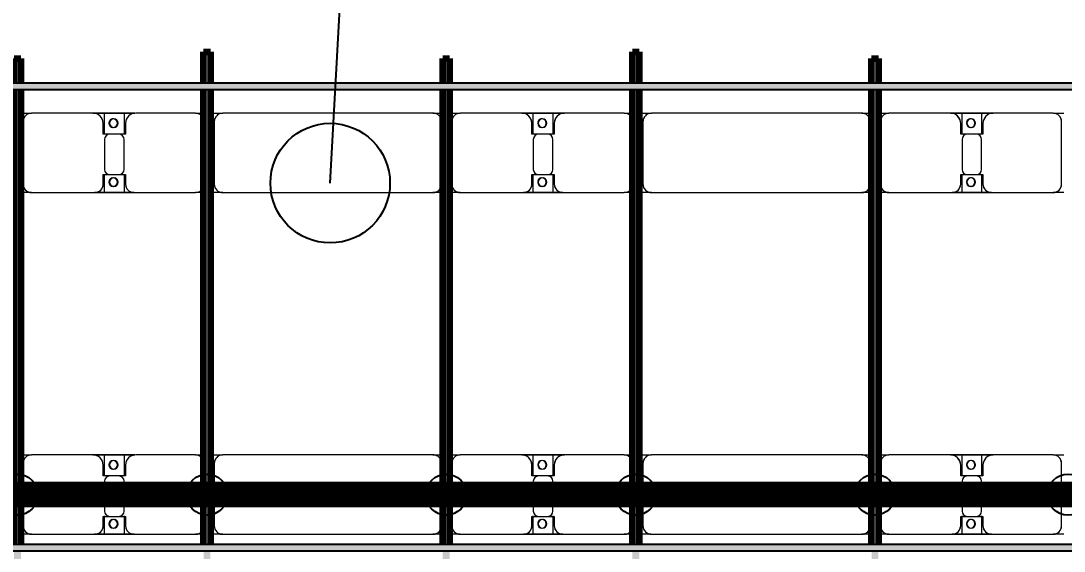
# Model space of a CAD drawing. Header units: millimetres. Extents: x -268744 to 115753, y -96240 to -10461.
# Drawn here: x -172989 to -166881, y -22647 to -19543 of the extents above; entities that cross this region are included whole.
import ezdxf

# ---------------------------------------------------------------- set-up
doc = ezdxf.new("R2010")
doc.units = ezdxf.units.MM
for name, color, linetype, lineweight in [('A-ANNO-DIMS', 211, 'Continuous', 9), ('A-ANNO-DIMS-900', 211, 'Continuous', 9), ('A-GENM', 13, 'Continuous', 9), ('S-BEAM', 12, 'Continuous', 9)]:
    doc.layers.add(name, color=color, linetype=linetype, lineweight=lineweight)
for name, color, linetype in [('GC-BICH NEO', 6, 'Continuous'), ('GC-DAY NEO', 5, 'Continuous'), ('GC-HOP 40x60 GIA CUONG', 1, 'Continuous')]:
    doc.layers.add(name, color=color, linetype=linetype)
doc.styles.add('Trebuchet MS', font='trebuc.ttf', dxfattribs={"width": 0.8, "height": 2700})
doc.dimstyles.new('Arc_Length_-_3mm_Trebuchet_MS_3', dxfattribs={"dimscale": 304.8, "dimtxt": 2783.567448, "dimasz": 2.952756, "dimexe": 4.429134, "dimexo": 4.429134, "dimgap": 0.885827, "dimtad": 1, "dimdec": 0, "dimrnd": 10, "dimzin": 0, "dimdsep": 46, "dimtxsty": 'Trebuchet MS', "dimblk1": 'OBLIQUE', "dimblk2": 'OBLIQUE', "dimsah": 1, "dimcen": 0.09, "dimdle": 2.952756, "dimazin": 0, "dimtfac": 1, "dimtdec": 4, "dimtix": 1, "dimtmove": 0, "dimatfit": 3, "dimfxl": 1, "dimtvp": 1, "dimtfill": 1, "dimtolj": 1, "dimtzin": 0, "dimarcsym": 2})

# ---------------------------------------------------------------- blocks, each defined once
blk = doc.blocks.new('Dầm C52 - Hộp 40x60-104813-KHUNG KẾT CẤU BÈ PIN 1')
at = {"layer": 'S-BEAM', "lineweight": 25}
blk.add_hatch(color=4, dxfattribs=at).paths.add_polyline_path([(-145811, -20), (145811, -20), (145811, 20), (-145811, 20)])
at = {"layer": 'S-BEAM', "color": 4, "lineweight": 25}
for p, q in [((-145811, 20), (145811, 20)), ((145811, -20), (-145811, -20))]:
    blk.add_line(p, q, dxfattribs=at)
blk = doc.blocks.new('Dầm C52 - Hộp 40x60-V24-KHUNG KẾT CẤU BÈ PIN 1')
at = {"layer": 'S-BEAM', "lineweight": 25}
blk.add_hatch(color=4, dxfattribs=at).paths.add_polyline_path([(-145811, -20), (145811, -20), (145811, 20), (-145811, 20)])
at = {"layer": 'S-BEAM', "color": 4, "lineweight": 25}
for p, q in [((-145811, 20), (145811, 20)), ((145811, -20), (-145811, -20))]:
    blk.add_line(p, q, dxfattribs=at)
blk = doc.blocks.new('Dầm C52 - Dầm C52-102503-KHUNG KẾT CẤU BÈ PIN 1')
at = {"layer": 'S-BEAM', "lineweight": 140}
h = blk.add_hatch(color=1, dxfattribs=at)
h.paths.add_polyline_path([(-25480.9, 20), (-25480.9, -20), (-25440.9, -20), (-25440.9, 20)])
h.paths.add_polyline_path([(-25400.9, 20), (-25400.9, -20), (-19440.9, -20), (-19443, 20), (-24983.5, 20)])
h.paths.add_polyline_path([(-19400.9, 20), (-19400.9, -20), (-13440.9, -20), (-13440.9, 20), (-17596.2, 20)])
h.paths.add_polyline_path([(-13400.9, -20), (-7440.9, -20), (-7440.9, 20), (-13400.9, 20)])
h.paths.add_polyline_path([(-7400.9, -20), (-1440.9, -20), (-1440.9, 20), (-7400.9, 20)])
h.paths.add_polyline_path([(-1400.9, -20), (4559.1, -20), (4559.1, 20), (-1400.9, 20)])
h.paths.add_polyline_path([(4599.1, -20), (10559.1, -20), (10559.1, 20), (4599.1, 20)])
h.paths.add_polyline_path([(10599.1, 20), (10599.1, -20), (16559.1, -20), (16559.1, 20), (11952.8, 20)])
h.paths.add_polyline_path([(16599.1, -20), (22559.1, -20), (22559.1, 20), (16599.1, 20)])
h.paths.add_polyline_path([(22599.1, -20), (25259.1, -20), (25259.1, 20), (22599.1, 20)])
h.paths.add_polyline_path([(25299.1, -20), (25441.8, -20), (25441.8, 20), (25299.1, 20)])
at = {"layer": 'S-BEAM', "color": 1, "lineweight": 140}
for p, q in [((22599.1, 20), (25259.1, 20)), ((25299.1, 20), (25441.8, 20)), ((25441.8, 20), (25441.8, -20)), ((25259.1, -20), (22599.1, -20)), ((25441.8, -20), (25299.1, -20))]:
    blk.add_line(p, q, dxfattribs=at)
blk = doc.blocks.new('Dầm C52 - Dầm C52-V2-KHUNG KẾT CẤU BÈ PIN 1')
at = {"layer": 'S-BEAM', "lineweight": 140}
h = blk.add_hatch(color=1, dxfattribs=at)
h.paths.add_polyline_path([(-25480.9, 20), (-25480.9, -20), (-25440.9, -20), (-25440.9, 20)])
h.paths.add_polyline_path([(-25400.9, 20), (-25400.9, -20), (-19440.9, -20), (-19443, 20), (-24983.5, 20)])
h.paths.add_polyline_path([(-19400.9, 20), (-19400.9, -20), (-13440.9, -20), (-13440.9, 20), (-18519.6, 20)])
h.paths.add_polyline_path([(-13400.9, -20), (-7440.9, -20), (-7440.9, 20), (-13400.9, 20)])
h.paths.add_polyline_path([(-7400.9, 20), (-7400.9, -20), (-1440.9, -20), (-1440.9, 20), (-6515.3, 20)])
h.paths.add_polyline_path([(-1400.9, 20), (-1400.9, -20), (4559.1, -20), (4559.1, 20), (-974.9, 20)])
h.paths.add_polyline_path([(4599.1, -20), (10559.1, -20), (10559.1, 20), (4599.1, 20)])
h.paths.add_polyline_path([(10599.1, -20), (16559.1, -20), (16559.1, 20), (10599.1, 20)])
h.paths.add_polyline_path([(16599.1, 20), (16599.1, -20), (22559.1, -20), (22559.1, 20), (17493.2, 20)])
h.paths.add_polyline_path([(22599.1, 20), (22599.1, -20), (25259.1, -20), (25259.1, 20), (23033.7, 20)])
h.paths.add_polyline_path([(25299.1, -20), (25480.9, -20), (25480.9, 20), (25299.1, 20)])
at = {"layer": 'S-BEAM', "color": 1, "lineweight": 140}
for p, q in [((22599.1, 20), (25259.1, 20)), ((25299.1, 20), (25480.9, 20)), ((25480.9, 20), (25480.9, -20)), ((25259.1, -20), (22599.1, -20)), ((25480.9, -20), (25299.1, -20))]:
    blk.add_line(p, q, dxfattribs=at)
blk = doc.blocks.new('Dầm C52 - Dầm C52-V20-KHUNG KẾT CẤU BÈ PIN 1')
at = {"layer": 'S-BEAM', "lineweight": 140}
h = blk.add_hatch(color=1, dxfattribs=at)
h.paths.add_polyline_path([(-25480.9, 20), (-25480.9, -20), (-25440.9, -20), (-25440.9, 20)])
h.paths.add_polyline_path([(-25400.9, 1.6), (-25400.9, -20), (-19440.9, -20), (-19443, 20), (-25400.9, 20)])
h.paths.add_polyline_path([(-19400.9, -20), (-13440.9, -20), (-13440.9, 20), (-19400.9, 20), (-19400.9, 1.6)])
h.paths.add_polyline_path([(-13400.9, 1.6), (-13400.9, -20), (-7440.9, -20), (-7440.9, 20), (-13400.9, 20)])
h.paths.add_polyline_path([(-7400.9, 20), (-7400.9, -20), (-1440.9, -20), (-1440.9, 20), (-6515.3, 20)])
h.paths.add_polyline_path([(-1400.9, 1.6), (-1400.9, -20), (4559.1, -20), (4559.1, 20), (-1400.9, 20)])
h.paths.add_polyline_path([(4599.1, 1.6), (4599.1, -20), (10559.1, -20), (10559.1, 20), (4599.1, 20)])
h.paths.add_polyline_path([(10599.1, 20), (10599.1, -20), (16559.1, -20), (16559.1, 20), (11029.4, 20)])
h.paths.add_polyline_path([(16599.1, 20), (16599.1, -20), (22559.1, -20), (22559.1, 20), (17493.2, 20)])
h.paths.add_polyline_path([(22599.1, 1.6), (22599.1, -20), (25259.1, -20), (25259.1, 20), (22599.1, 20)])
h.paths.add_polyline_path([(25299.1, -20), (25441.8, -20), (25441.8, 20), (25299.1, 20), (25299.1, 1.6)])
at = {"layer": 'S-BEAM', "color": 1, "lineweight": 140}
for p, q in [((22599.1, 20), (25259.1, 20)), ((25299.1, 20), (25441.8, 20)), ((25441.8, 20), (25441.8, -20)), ((25259.1, -20), (22599.1, -20)), ((25441.8, -20), (25299.1, -20))]:
    blk.add_line(p, q, dxfattribs=at)
blk = doc.blocks.new('Dầm C52 - Dầm C52-V1-KHUNG KẾT CẤU BÈ PIN 1')
at = {"layer": 'S-BEAM', "lineweight": 140}
h = blk.add_hatch(color=1, dxfattribs=at)
h.paths.add_polyline_path([(-25480.9, 20), (-25480.9, -20), (-25440.9, -20), (-25445.2, 20)])
h.paths.add_polyline_path([(-25400.9, -20), (-19440.9, -20), (-19443, 20), (-25400.9, 20)])
h.paths.add_polyline_path([(-19400.9, 20), (-19400.9, -20), (-13440.9, -20), (-13440.9, 20), (-18981.3, 20)])
h.paths.add_polyline_path([(-13400.9, -20), (-7440.9, -20), (-7440.9, 20), (-13400.9, 20)])
h.paths.add_polyline_path([(-7400.9, 20), (-7400.9, -20), (-1440.9, -20), (-1440.9, 20), (-6977, 20)])
h.paths.add_polyline_path([(-1400.9, -20), (4559.1, -20), (4559.1, 20), (-1400.9, 20)])
h.paths.add_polyline_path([(4599.1, 20), (4599.1, -20), (10559.1, -20), (10559.1, 20), (5027.2, 20)])
h.paths.add_polyline_path([(10599.1, -20), (16559.1, -20), (16559.1, 20), (10599.1, 20)])
h.paths.add_polyline_path([(16599.1, 20), (16599.1, -20), (22559.1, -20), (22559.1, 20), (17031.5, 20)])
h.paths.add_polyline_path([(22599.1, -20), (25259.1, -20), (25259.1, 20), (22599.1, 20)])
h.paths.add_polyline_path([(25299.1, -20), (25480.9, -20), (25480.9, 20), (25299.1, 20)])
at = {"layer": 'S-BEAM', "color": 1, "lineweight": 140}
for p, q in [((22599.1, 20), (25259.1, 20)), ((25299.1, 20), (25480.9, 20)), ((25480.9, 20), (25480.9, -20)), ((25259.1, -20), (22599.1, -20)), ((25480.9, -20), (25299.1, -20))]:
    blk.add_line(p, q, dxfattribs=at)
blk = doc.blocks.new('Dai phao do pin - DẢI PHAO ĐỠ PIN-V53-KHUNG KẾT CẤU BÈ PIN 1')
at = {"layer": 'A-GENM', "color": 7}
for p, q in [((8237.6, 241.6), (8299.7, 241.6)), ((8237.6, 241.6), (8299.7, 241.6)), ((8249.7, 191.6), (8249.7, -173.4)), ((8659.7, 241.6), (8299.7, 241.6)), ((8659.7, 241.6), (8842.2, 241.6)), ((8842.2, 241.6), (8659.7, 241.6)), ((8727.8, 241.6), (8904.3, 241.6)), ((8727.8, 116.2), (8727.8, 241.6)), ((8904.3, 241.6), (8727.8, 241.6)), ((8842.2, 241.6), (8842.2, 116.2)), ((9260.3, 241.6), (8910.3, 241.6)), ((9260.3, 241.6), (9307.6, 241.6)), ((9260.3, 241.6), (9307.6, 241.6)), ((9347.6, 241.6), (9419.7, 241.6)), ((9347.6, 241.6), (9419.7, 241.6)), ((9369.7, 191.6), (9369.7, -173.4)), ((10650.3, 241.6), (9419.7, 241.6)), ((10650.3, 241.6), (10707.6, 241.6)), ((10650.3, 241.6), (10707.6, 241.6)), ((10700.3, -173.4), (10700.3, 191.6)), ((10747.6, 241.6), (10809.7, 241.6)), ((10747.6, 241.6), (10809.7, 241.6)), ((10759.7, 191.6), (10759.7, -173.4)), ((11169.7, 241.6), (10809.7, 241.6)), ((11169.7, 241.6), (11352.2, 241.6)), ((11352.2, 241.6), (11169.7, 241.6)), ((11237.8, 241.6), (11420.3, 241.6)), ((11237.8, 116.2), (11237.8, 241.6)), ((11420.3, 241.6), (11237.8, 241.6)), ((11352.2, 241.6), (11352.2, 116.2)), ((11770.3, 241.6), (11420.3, 241.6)), ((11770.3, 241.6), (11817.6, 241.6)), ((11770.3, 241.6), (11817.6, 241.6)), ((11857.6, 241.6), (11929.7, 241.6)), ((11857.6, 241.6), (11929.7, 241.6)), ((11879.7, 191.6), (11879.7, -173.4)), ((13160.3, 241.6), (11929.7, 241.6)), ((13160.3, 241.6), (13217.6, 241.6)), ((13160.3, 241.6), (13217.6, 241.6)), ((13210.3, -173.4), (13210.3, 191.6)), ((13257.6, 241.6), (13319.7, 241.6)), ((13257.6, 241.6), (13319.7, 241.6)), ((13269.7, 191.6), (13269.7, -173.4)), ((13679.7, 241.6), (13319.7, 241.6)), ((13679.7, 241.6), (13862.2, 241.6)), ((13862.2, 241.6), (13679.7, 241.6)), ((13747.8, 241.6), (13930.3, 241.6)), ((13747.8, 116.2), (13747.8, 241.6)), ((13930.3, 241.6), (13747.8, 241.6)), ((13862.2, 241.6), (13862.2, 116.2)), ((14280.3, 241.6), (13930.3, 241.6)), ((14280.3, 241.6), (14343.2, 241.6)), ((14280.3, 241.6), (14343.2, 241.6)), ((14330.3, -173.4), (14330.3, 191.6)), ((8719.7, 118.2), (8719.7, 181.6)), ((8850.3, 181.6), (8850.3, 118.2)), ((11229.7, 118.2), (11229.7, 181.6)), ((11360.3, 181.6), (11360.3, 118.2)), ((13739.7, 118.2), (13739.7, 181.6)), ((13870.3, 181.6), (13870.3, 118.2)), ((8812.2, 118.2), (8719.7, 118.2)), ((8727.8, 88.2), (8727.8, -88.2)), ((8850.3, 118.2), (8757.8, 118.2)), ((8842.2, -88.2), (8842.2, 88.2)), ((11322.2, 118.2), (11229.7, 118.2)), ((11237.8, 88.2), (11237.8, -88.2)), ((11360.3, 118.2), (11267.8, 118.2)), ((11352.2, -88.2), (11352.2, 88.2)), ((13832.2, 118.2), (13739.7, 118.2)), ((13747.8, 88.2), (13747.8, -88.2)), ((13870.3, 118.2), (13777.8, 118.2)), ((13862.2, -88.2), (13862.2, 88.2)), ((8719.7, -173.4), (8719.7, -118.2)), ((8719.7, -118.2), (8812.2, -118.2)), ((8727.8, -223.4), (8727.8, -116.2)), ((8757.8, -118.2), (8850.3, -118.2)), ((8842.2, -116.2), (8842.2, -223.4)), ((8850.3, -118.2), (8850.3, -173.4)), ((11229.7, -173.4), (11229.7, -118.2)), ((11229.7, -118.2), (11322.2, -118.2)), ((11237.8, -223.4), (11237.8, -116.2)), ((11267.8, -118.2), (11360.3, -118.2)), ((11352.2, -116.2), (11352.2, -223.4)), ((11360.3, -118.2), (11360.3, -173.4)), ((13739.7, -173.4), (13739.7, -118.2)), ((13739.7, -118.2), (13832.2, -118.2)), ((13747.8, -223.4), (13747.8, -116.2)), ((13777.8, -118.2), (13870.3, -118.2)), ((13862.2, -116.2), (13862.2, -223.4)), ((13870.3, -118.2), (13870.3, -173.4)), ((8299.7, -223.4), (8237.6, -223.4)), ((8299.7, -223.4), (8237.6, -223.4)), ((8299.7, -223.4), (8669.7, -223.4)), ((8842.2, -223.4), (8669.7, -223.4)), ((8669.7, -223.4), (8842.2, -223.4)), ((8900.3, -223.4), (8727.8, -223.4)), ((8727.8, -223.4), (8900.3, -223.4)), ((8900.3, -223.4), (9260.3, -223.4)), ((9307.6, -223.4), (9260.3, -223.4)), ((9307.6, -223.4), (9260.3, -223.4)), ((9419.7, -223.4), (9347.6, -223.4)), ((9419.7, -223.4), (9347.6, -223.4)), ((9419.7, -223.4), (10650.3, -223.4)), ((10707.6, -223.4), (10650.3, -223.4)), ((10707.6, -223.4), (10650.3, -223.4)), ((10809.7, -223.4), (10747.6, -223.4)), ((10809.7, -223.4), (10747.6, -223.4)), ((10809.7, -223.4), (11179.7, -223.4)), ((11352.2, -223.4), (11179.7, -223.4)), ((11179.7, -223.4), (11352.2, -223.4)), ((11410.3, -223.4), (11237.8, -223.4)), ((11237.8, -223.4), (11410.3, -223.4)), ((11410.3, -223.4), (11770.3, -223.4)), ((11817.6, -223.4), (11770.3, -223.4)), ((11817.6, -223.4), (11770.3, -223.4)), ((11925.9, -223.4), (11857.6, -223.4)), ((11925.9, -223.4), (11857.6, -223.4)), ((11929.7, -223.4), (13160.3, -223.4)), ((13217.6, -223.4), (13160.3, -223.4)), ((13217.6, -223.4), (13160.3, -223.4)), ((13319.7, -223.4), (13257.6, -223.4)), ((13319.7, -223.4), (13257.6, -223.4)), ((13319.7, -223.4), (13689.7, -223.4)), ((13862.2, -223.4), (13689.7, -223.4)), ((13689.7, -223.4), (13862.2, -223.4)), ((13920.3, -223.4), (13747.8, -223.4)), ((13747.8, -223.4), (13920.3, -223.4)), ((13920.3, -223.4), (14280.3, -223.4)), ((14343.2, -223.4), (14280.3, -223.4)), ((14343.2, -223.4), (14280.3, -223.4))]:
    blk.add_line(p, q, dxfattribs=at)
for centre, radius, start, end in [((8299.7, 191.6), 50, 90, 180), ((8299.7, 191.6), 50, 105, 180), ((8659.7, 181.6), 60, 360, 90), ((8659.7, 181.6), 60, 360, 60), ((8778.6, 183.2), 25, 360, 180), ((8778.6, 183.2), 25, 360, 165), ((8781.4, 183.2), 25, 0, 180), ((8781.4, 183.2), 25, 90, 180), ((8781.4, 183.2), 25, 15, 75), ((8910.3, 181.6), 60, 90, 180), ((8910.3, 181.6), 60, 120, 180), ((9260.3, 191.6), 50, 30, 90), ((9260.3, 191.6), 50, 30, 75), ((9419.7, 191.6), 50, 90, 180), ((9419.7, 191.6), 50, 150, 180), ((9419.7, 191.6), 50, 105, 135), ((10650.3, 191.6), 50, 360, 90), ((10650.3, 191.6), 50, 60, 90), ((10650.3, 191.6), 50, 15, 30), ((10809.7, 191.6), 50, 90, 180), ((10809.7, 191.6), 50, 105, 180), ((11169.7, 181.6), 60, 360, 90), ((11169.7, 181.6), 60, 360, 60), ((11288.6, 183.2), 25, 360, 180), ((11288.6, 183.2), 25, 360, 165), ((11291.4, 183.2), 25, 360, 180), ((11291.4, 183.2), 25, 90, 180), ((11291.4, 183.2), 25, 15, 75), ((11420.3, 181.6), 60, 90, 180), ((11420.3, 181.6), 60, 120, 180), ((11770.3, 191.6), 50, 30, 90), ((11770.3, 191.6), 50, 30, 75), ((11929.7, 191.6), 50, 90, 180), ((11929.7, 191.6), 50, 150, 180), ((11929.7, 191.6), 50, 105, 135), ((13160.3, 191.6), 50, 360, 90), ((13160.3, 191.6), 50, 60, 90), ((13160.3, 191.6), 50, 15, 30), ((13319.7, 191.6), 50, 90, 180), ((13319.7, 191.6), 50, 105, 180), ((13679.7, 181.6), 60, 360, 90), ((13679.7, 181.6), 60, 5.96231, 60), ((13798.6, 183.2), 25, 0, 180), ((13798.6, 183.2), 25, 360, 165), ((13801.4, 183.2), 25, 0, 180), ((13801.4, 183.2), 25, 90, 180), ((13801.4, 183.2), 25, 15, 75), ((13930.3, 181.6), 60, 90, 180), ((13930.3, 181.6), 60, 120, 180), ((14280.3, 191.6), 50, 360, 90), ((14280.3, 191.6), 50, 360, 75), ((8778.6, 183.2), 25, 180, 360), ((8781.4, 183.2), 25, 180, 360), ((8781.4, 183.2), 25, 180, 300), ((8778.6, 183.2), 25, 210, 360), ((8781.4, 183.2), 25, 330, 345), ((11288.6, 183.2), 25, 180, 0), ((11291.4, 183.2), 25, 180, 0), ((11291.4, 183.2), 25, 180, 300), ((11288.6, 183.2), 25, 210, 0), ((11291.4, 183.2), 25, 330, 345), ((13798.6, 183.2), 25, 180, 0), ((13801.4, 183.2), 25, 180, 0), ((13801.4, 183.2), 25, 180, 300), ((13798.6, 183.2), 25, 210, 360), ((13801.4, 183.2), 25, 330, 345), ((8757.8, 88.2), 30, 90, 180), ((8812.2, 88.2), 30, 360, 90), ((11267.8, 88.2), 30, 90, 180), ((11322.2, 88.2), 30, 0, 90), ((13777.8, 88.2), 30, 90, 180), ((13832.2, 88.2), 30, 360, 90), ((8757.8, -88.2), 30, 180, 270), ((8812.2, -88.2), 30, 270, 360), ((11267.8, -88.2), 30, 180, 270), ((11322.2, -88.2), 30, 270, 0), ((13777.8, -88.2), 30, 180, 270), ((13832.2, -88.2), 30, 270, 0), ((8299.7, -173.4), 50, 180, 270), ((8299.7, -173.4), 50, 180, 255), ((8669.7, -173.4), 50, 270, 0), ((8669.7, -173.4), 50, 285, 0), ((8778.6, -161.8), 25, 0, 180), ((8778.6, -161.8), 25, 180, 0), ((8778.6, -161.8), 25, 105, 165), ((8778.6, -161.8), 25, 195, 0), ((8781.4, -161.8), 25, 0, 180), ((8781.4, -161.8), 25, 105, 180), ((8781.4, -161.8), 25, 180, 360), ((8781.4, -161.8), 25, 180, 270), ((8778.6, -161.8), 25, 0, 75), ((8781.4, -161.8), 25, 15, 75), ((8781.4, -161.8), 25, 285, 345), ((8900.3, -173.4), 50, 180, 270), ((8900.3, -173.4), 50, 180, 255), ((9419.7, -173.4), 50, 180, 270), ((9419.7, -173.4), 50, 180, 210), ((10650.3, -173.4), 50, 270, 360), ((10650.3, -173.4), 50, 330, 360), ((10809.7, -173.4), 50, 180, 270), ((10809.7, -173.4), 50, 180, 255), ((11179.7, -173.4), 50, 270, 0), ((11179.7, -173.4), 50, 285, 0), ((11288.6, -161.8), 25, 0, 180), ((11288.6, -161.8), 25, 180, 0), ((11288.6, -161.8), 25, 105, 165), ((11288.6, -161.8), 25, 195, 0), ((11291.4, -161.8), 25, 0, 180), ((11291.4, -161.8), 25, 105, 180), ((11291.4, -161.8), 25, 180, 0), ((11291.4, -161.8), 25, 180, 270), ((11288.6, -161.8), 25, 360, 75), ((11291.4, -161.8), 25, 15, 75), ((11291.4, -161.8), 25, 285, 345), ((11410.3, -173.4), 50, 180, 270), ((11410.3, -173.4), 50, 180, 255), ((11929.7, -173.4), 50, 180, 270), ((11929.7, -173.4), 50, 180, 210), ((13160.3, -173.4), 50, 270, 0), ((13160.3, -173.4), 50, 330, 0), ((13319.7, -173.4), 50, 180, 270), ((13319.7, -173.4), 50, 180, 255), ((13689.7, -173.4), 50, 270, 360), ((13689.7, -173.4), 50, 285, 352.84523), ((13798.6, -161.8), 25, 0, 180), ((13798.6, -161.8), 25, 180, 0), ((13798.6, -161.8), 25, 105, 165), ((13798.6, -161.8), 25, 195, 0), ((13801.4, -161.8), 25, 0, 180), ((13801.4, -161.8), 25, 105, 180), ((13801.4, -161.8), 25, 180, 0), ((13801.4, -161.8), 25, 180, 270), ((13798.6, -161.8), 25, 0, 75), ((13801.4, -161.8), 25, 15, 75), ((13801.4, -161.8), 25, 285, 345), ((13920.3, -173.4), 50, 180, 270), ((13920.3, -173.4), 50, 180, 255), ((14280.3, -173.4), 50, 270, 0), ((14280.3, -173.4), 50, 285, 0), ((9260.3, -173.4), 50, 270, 330), ((9260.3, -173.4), 50, 285, 330), ((9419.7, -173.4), 50, 240, 270), ((10650.3, -173.4), 50, 285, 300), ((11770.3, -173.4), 50, 270, 330), ((11770.3, -173.4), 50, 285, 330), ((11929.7, -173.4), 50, 240, 255), ((13160.3, -173.4), 50, 285, 300)]:
    blk.add_arc(centre, radius, start, end, dxfattribs=at)
blk = doc.blocks.new('Dai phao do pin - DẢI PHAO ĐỠ PIN-V54-KHUNG KẾT CẤU BÈ PIN 1')
at = {"layer": 'A-GENM', "color": 7}
for p, q in [((8237.6, 241.6), (8299.7, 241.6)), ((8237.6, 241.6), (8299.7, 241.6)), ((8249.7, 191.6), (8249.7, -173.4)), ((8659.7, 241.6), (8299.7, 241.6)), ((8659.7, 241.6), (8842.2, 241.6)), ((8842.2, 241.6), (8659.7, 241.6)), ((8727.8, 241.6), (8904.3, 241.6)), ((8727.8, 116.2), (8727.8, 241.6)), ((8904.3, 241.6), (8727.8, 241.6)), ((8842.2, 241.6), (8842.2, 116.2)), ((9260.3, 241.6), (8910.3, 241.6)), ((9260.3, 241.6), (9307.6, 241.6)), ((9260.3, 241.6), (9307.6, 241.6)), ((9347.6, 241.6), (9419.7, 241.6)), ((9347.6, 241.6), (9419.7, 241.6)), ((9369.7, 191.6), (9369.7, -173.4)), ((10650.3, 241.6), (9419.7, 241.6)), ((10650.3, 241.6), (10707.6, 241.6)), ((10650.3, 241.6), (10707.6, 241.6)), ((10700.3, -173.4), (10700.3, 191.6)), ((10747.6, 241.6), (10809.7, 241.6)), ((10747.6, 241.6), (10809.7, 241.6)), ((10759.7, 191.6), (10759.7, -173.4)), ((11169.7, 241.6), (10809.7, 241.6)), ((11169.7, 241.6), (11352.2, 241.6)), ((11352.2, 241.6), (11169.7, 241.6)), ((11237.8, 241.6), (11420.3, 241.6)), ((11237.8, 116.2), (11237.8, 241.6)), ((11420.3, 241.6), (11237.8, 241.6)), ((11352.2, 241.6), (11352.2, 116.2)), ((11770.3, 241.6), (11420.3, 241.6)), ((11770.3, 241.6), (11817.6, 241.6)), ((11770.3, 241.6), (11817.6, 241.6)), ((11857.6, 241.6), (11929.7, 241.6)), ((11857.6, 241.6), (11929.7, 241.6)), ((11879.7, 191.6), (11879.7, -173.4)), ((13160.3, 241.6), (11929.7, 241.6)), ((13160.3, 241.6), (13217.6, 241.6)), ((13160.3, 241.6), (13217.6, 241.6)), ((13210.3, -173.4), (13210.3, 191.6)), ((13257.6, 241.6), (13319.7, 241.6)), ((13257.6, 241.6), (13319.7, 241.6)), ((13269.7, 191.6), (13269.7, -173.4)), ((13679.7, 241.6), (13319.7, 241.6)), ((13679.7, 241.6), (13862.2, 241.6)), ((13862.2, 241.6), (13679.7, 241.6)), ((13747.8, 241.6), (13930.3, 241.6)), ((13747.8, 116.2), (13747.8, 241.6)), ((13930.3, 241.6), (13747.8, 241.6)), ((13862.2, 241.6), (13862.2, 116.2)), ((14280.3, 241.6), (13930.3, 241.6)), ((14280.3, 241.6), (14343.2, 241.6)), ((14280.3, 241.6), (14343.2, 241.6)), ((14330.3, -173.4), (14330.3, 191.6)), ((8719.7, 118.2), (8719.7, 181.6)), ((8850.3, 181.6), (8850.3, 118.2)), ((11229.7, 118.2), (11229.7, 181.6)), ((11360.3, 181.6), (11360.3, 118.2)), ((13739.7, 118.2), (13739.7, 181.6)), ((13870.3, 181.6), (13870.3, 118.2)), ((8812.2, 118.2), (8719.7, 118.2)), ((8727.8, 88.2), (8727.8, -88.2)), ((8850.3, 118.2), (8757.8, 118.2)), ((8842.2, -88.2), (8842.2, 88.2)), ((11322.2, 118.2), (11229.7, 118.2)), ((11237.8, 88.2), (11237.8, -88.2)), ((11360.3, 118.2), (11267.8, 118.2)), ((11352.2, -88.2), (11352.2, 88.2)), ((13832.2, 118.2), (13739.7, 118.2)), ((13747.8, 88.2), (13747.8, -88.2)), ((13870.3, 118.2), (13777.8, 118.2)), ((13862.2, -88.2), (13862.2, 88.2)), ((8719.7, -173.4), (8719.7, -118.2)), ((8719.7, -118.2), (8812.2, -118.2)), ((8727.8, -223.4), (8727.8, -116.2)), ((8757.8, -118.2), (8850.3, -118.2)), ((8842.2, -116.2), (8842.2, -223.4)), ((8850.3, -118.2), (8850.3, -173.4)), ((11229.7, -173.4), (11229.7, -118.2)), ((11229.7, -118.2), (11322.2, -118.2)), ((11237.8, -223.4), (11237.8, -116.2)), ((11267.8, -118.2), (11360.3, -118.2)), ((11352.2, -116.2), (11352.2, -223.4)), ((11360.3, -118.2), (11360.3, -173.4)), ((13739.7, -173.4), (13739.7, -118.2)), ((13739.7, -118.2), (13832.2, -118.2)), ((13747.8, -223.4), (13747.8, -116.2)), ((13777.8, -118.2), (13870.3, -118.2)), ((13862.2, -116.2), (13862.2, -223.4)), ((13870.3, -118.2), (13870.3, -173.4)), ((8299.7, -223.4), (8237.6, -223.4)), ((8299.7, -223.4), (8237.6, -223.4)), ((8299.7, -223.4), (8669.7, -223.4)), ((8842.2, -223.4), (8669.7, -223.4)), ((8669.7, -223.4), (8842.2, -223.4)), ((8900.3, -223.4), (8727.8, -223.4)), ((8727.8, -223.4), (8900.3, -223.4)), ((8900.3, -223.4), (9260.3, -223.4)), ((9307.6, -223.4), (9260.3, -223.4)), ((9307.6, -223.4), (9260.3, -223.4)), ((9419.7, -223.4), (9347.6, -223.4)), ((9419.7, -223.4), (9347.6, -223.4)), ((9419.7, -223.4), (10650.3, -223.4)), ((10707.6, -223.4), (10650.3, -223.4)), ((10707.6, -223.4), (10650.3, -223.4)), ((10809.7, -223.4), (10747.6, -223.4)), ((10809.7, -223.4), (10747.6, -223.4)), ((10809.7, -223.4), (11179.7, -223.4)), ((11352.2, -223.4), (11179.7, -223.4)), ((11179.7, -223.4), (11352.2, -223.4)), ((11410.3, -223.4), (11237.8, -223.4)), ((11237.8, -223.4), (11410.3, -223.4)), ((11410.3, -223.4), (11770.3, -223.4)), ((11817.6, -223.4), (11770.3, -223.4)), ((11817.6, -223.4), (11770.3, -223.4)), ((11929.7, -223.4), (11857.6, -223.4)), ((11929.7, -223.4), (11857.6, -223.4)), ((11929.7, -223.4), (13160.3, -223.4)), ((13217.6, -223.4), (13160.3, -223.4)), ((13217.6, -223.4), (13160.3, -223.4)), ((13319.7, -223.4), (13257.6, -223.4)), ((13319.7, -223.4), (13257.6, -223.4)), ((13319.7, -223.4), (13689.7, -223.4)), ((13862.2, -223.4), (13689.7, -223.4)), ((13689.7, -223.4), (13862.2, -223.4)), ((13920.3, -223.4), (13747.8, -223.4)), ((13747.8, -223.4), (13920.3, -223.4)), ((13920.3, -223.4), (14280.3, -223.4)), ((14343.2, -223.4), (14280.3, -223.4)), ((14343.2, -223.4), (14280.3, -223.4))]:
    blk.add_line(p, q, dxfattribs=at)
for centre, radius, start, end in [((8299.7, 191.6), 50, 90, 180), ((8299.7, 191.6), 50, 105, 180), ((8659.7, 181.6), 60, 360, 90), ((8659.7, 181.6), 60, 360, 60), ((8778.6, 183.2), 25, 360, 180), ((8778.6, 183.2), 25, 360, 165), ((8781.4, 183.2), 25, 0, 180), ((8781.4, 183.2), 25, 90, 180), ((8781.4, 183.2), 25, 15, 75), ((8910.3, 181.6), 60, 90, 180), ((8910.3, 181.6), 60, 120, 180), ((9260.3, 191.6), 50, 30, 90), ((9260.3, 191.6), 50, 30, 75), ((9419.7, 191.6), 50, 90, 180), ((9419.7, 191.6), 50, 150, 180), ((9419.7, 191.6), 50, 105, 135), ((10650.3, 191.6), 50, 360, 90), ((10650.3, 191.6), 50, 60, 90), ((10650.3, 191.6), 50, 15, 30), ((10809.7, 191.6), 50, 90, 180), ((10809.7, 191.6), 50, 105, 180), ((11169.7, 181.6), 60, 360, 90), ((11169.7, 181.6), 60, 360, 60), ((11288.6, 183.2), 25, 360, 180), ((11288.6, 183.2), 25, 360, 165), ((11291.4, 183.2), 25, 360, 180), ((11291.4, 183.2), 25, 90, 180), ((11291.4, 183.2), 25, 15, 75), ((11420.3, 181.6), 60, 90, 180), ((11420.3, 181.6), 60, 120, 180), ((11770.3, 191.6), 50, 30, 90), ((11770.3, 191.6), 50, 30, 75), ((11929.7, 191.6), 50, 90, 180), ((11929.7, 191.6), 50, 150, 180), ((11929.7, 191.6), 50, 105, 135), ((13160.3, 191.6), 50, 360, 90), ((13160.3, 191.6), 50, 60, 90), ((13160.3, 191.6), 50, 15, 30), ((13319.7, 191.6), 50, 90, 180), ((13319.7, 191.6), 50, 105, 180), ((13679.7, 181.6), 60, 360, 90), ((13679.7, 181.6), 60, 5.96231, 60), ((13798.6, 183.2), 25, 0, 180), ((13798.6, 183.2), 25, 360, 165), ((13801.4, 183.2), 25, 0, 180), ((13801.4, 183.2), 25, 90, 180), ((13801.4, 183.2), 25, 15, 75), ((13930.3, 181.6), 60, 90, 180), ((13930.3, 181.6), 60, 120, 180), ((14280.3, 191.6), 50, 360, 90), ((14280.3, 191.6), 50, 360, 75), ((8778.6, 183.2), 25, 180, 360), ((8781.4, 183.2), 25, 180, 360), ((8781.4, 183.2), 25, 180, 300), ((8778.6, 183.2), 25, 210, 360), ((8781.4, 183.2), 25, 330, 345), ((11288.6, 183.2), 25, 180, 0), ((11291.4, 183.2), 25, 180, 0), ((11291.4, 183.2), 25, 180, 300), ((11288.6, 183.2), 25, 210, 0), ((11291.4, 183.2), 25, 330, 345), ((13798.6, 183.2), 25, 180, 0), ((13801.4, 183.2), 25, 180, 0), ((13801.4, 183.2), 25, 180, 300), ((13798.6, 183.2), 25, 210, 360), ((13801.4, 183.2), 25, 330, 345), ((8757.8, 88.2), 30, 90, 180), ((8812.2, 88.2), 30, 360, 90), ((11267.8, 88.2), 30, 90, 180), ((11322.2, 88.2), 30, 0, 90), ((13777.8, 88.2), 30, 90, 180), ((13832.2, 88.2), 30, 360, 90), ((8757.8, -88.2), 30, 180, 270), ((8812.2, -88.2), 30, 270, 360), ((11267.8, -88.2), 30, 180, 270), ((11322.2, -88.2), 30, 270, 0), ((13777.8, -88.2), 30, 180, 270), ((13832.2, -88.2), 30, 270, 0), ((8299.7, -173.4), 50, 180, 270), ((8299.7, -173.4), 50, 180, 255), ((8669.7, -173.4), 50, 270, 0), ((8669.7, -173.4), 50, 285, 0), ((8778.6, -161.8), 25, 0, 180), ((8778.6, -161.8), 25, 180, 0), ((8778.6, -161.8), 25, 105, 165), ((8778.6, -161.8), 25, 195, 0), ((8781.4, -161.8), 25, 0, 180), ((8781.4, -161.8), 25, 105, 180), ((8781.4, -161.8), 25, 180, 360), ((8781.4, -161.8), 25, 180, 270), ((8778.6, -161.8), 25, 0, 75), ((8781.4, -161.8), 25, 15, 75), ((8781.4, -161.8), 25, 285, 345), ((8900.3, -173.4), 50, 180, 270), ((8900.3, -173.4), 50, 180, 255), ((9419.7, -173.4), 50, 180, 270), ((9419.7, -173.4), 50, 180, 210), ((10650.3, -173.4), 50, 270, 360), ((10650.3, -173.4), 50, 330, 360), ((10809.7, -173.4), 50, 180, 270), ((10809.7, -173.4), 50, 180, 255), ((11179.7, -173.4), 50, 270, 0), ((11179.7, -173.4), 50, 285, 0), ((11288.6, -161.8), 25, 0, 180), ((11288.6, -161.8), 25, 180, 0), ((11288.6, -161.8), 25, 105, 165), ((11288.6, -161.8), 25, 195, 0), ((11291.4, -161.8), 25, 0, 180), ((11291.4, -161.8), 25, 105, 180), ((11291.4, -161.8), 25, 180, 0), ((11291.4, -161.8), 25, 180, 270), ((11288.6, -161.8), 25, 360, 75), ((11291.4, -161.8), 25, 15, 75), ((11291.4, -161.8), 25, 285, 345), ((11410.3, -173.4), 50, 180, 270), ((11410.3, -173.4), 50, 180, 255), ((11929.7, -173.4), 50, 180, 270), ((11929.7, -173.4), 50, 180, 210), ((13160.3, -173.4), 50, 270, 0), ((13160.3, -173.4), 50, 330, 0), ((13319.7, -173.4), 50, 180, 270), ((13319.7, -173.4), 50, 180, 255), ((13689.7, -173.4), 50, 270, 360), ((13689.7, -173.4), 50, 285, 352.84523), ((13798.6, -161.8), 25, 0, 180), ((13798.6, -161.8), 25, 180, 0), ((13798.6, -161.8), 25, 105, 165), ((13798.6, -161.8), 25, 195, 0), ((13801.4, -161.8), 25, 0, 180), ((13801.4, -161.8), 25, 105, 180), ((13801.4, -161.8), 25, 180, 0), ((13801.4, -161.8), 25, 180, 270), ((13798.6, -161.8), 25, 0, 75), ((13801.4, -161.8), 25, 15, 75), ((13801.4, -161.8), 25, 285, 345), ((13920.3, -173.4), 50, 180, 270), ((13920.3, -173.4), 50, 180, 255), ((14280.3, -173.4), 50, 270, 0), ((14280.3, -173.4), 50, 285, 0), ((9260.3, -173.4), 50, 270, 330), ((9260.3, -173.4), 50, 285, 330), ((9419.7, -173.4), 50, 240, 270), ((10650.3, -173.4), 50, 285, 300), ((11770.3, -173.4), 50, 270, 330), ((11770.3, -173.4), 50, 285, 330), ((11929.7, -173.4), 50, 240, 270), ((13160.3, -173.4), 50, 285, 300)]:
    blk.add_arc(centre, radius, start, end, dxfattribs=at)
blk = doc.blocks.new('be pin 1_rvt-1-KHUNG KẾT CẤU BÈ PIN 1')
at = {"layer": 'A-GENM', "lineweight": 9}
for name, p in [('Dai phao do pin - DẢI PHAO ĐỠ PIN-V54-KHUNG KẾT CẤU BÈ PIN 1', (-181226.8, -20324.7)), ('Dai phao do pin - DẢI PHAO ĐỠ PIN-V53-KHUNG KẾT CẤU BÈ PIN 1', (-181226.8, -22324.7))]:
    blk.add_blockref(name, p, dxfattribs=at)
at = {"layer": 'S-BEAM', "lineweight": 9, "rotation": 90.00000000032618}
for name, p in [('Dầm C52 - Dầm C52-V2-KHUNG KẾT CẤU BÈ PIN 1', (-171899.1, -45205.6)), ('Dầm C52 - Dầm C52-V1-KHUNG KẾT CẤU BÈ PIN 1', (-169389.1, -45205.6)), ('Dầm C52 - Dầm C52-102503-KHUNG KẾT CẤU BÈ PIN 1', (-173009.1, -45205.6)), ('Dầm C52 - Dầm C52-V20-KHUNG KẾT CẤU BÈ PIN 1', (-170499.1, -45205.6)), ('Dầm C52 - Dầm C52-102503-KHUNG KẾT CẤU BÈ PIN 1', (-167989.1, -45205.6))]:
    blk.add_blockref(name, p, dxfattribs=at)
at = {"layer": 'S-BEAM', "lineweight": 9}
for name, p in [('Dầm C52 - Hộp 40x60-V24-KHUNG KẾT CẤU BÈ PIN 1', (-110896.7, -19926.5)), ('Dầm C52 - Hộp 40x60-104813-KHUNG KẾT CẤU BÈ PIN 1', (-110896.7, -22626.5))]:
    blk.add_blockref(name, p, dxfattribs=at)
blk = doc.blocks.new('DIMBLOCK3-KHUNG KẾT CẤU BÈ PIN 1')
at = {"layer": 'A-ANNO-DIMS-900', "transparency": 16777216}
for p, q in [((-183734, -14861.3), (-183734, -13511.3)), ((-110909, -14861.3), (-110909, -13511.3)), ((-183734, -14861.3), (-110909, -14861.3)), ((-183734, -14861.3), (-183734, -18738.1)), ((-110909, -14861.3), (-110909, -18738.1))]:
    blk.add_line(p, q, dxfattribs=at)
at = {"layer": 'A-ANNO-DIMS-900', "lineweight": 70, "transparency": 16777216}
for p, q in [((-183734, -14861.3), (-183284, -14411.3)), ((-110909, -14861.3), (-110459, -14411.3)), ((-183734, -14861.3), (-184184, -15311.3)), ((-110909, -14861.3), (-111359, -15311.3))]:
    blk.add_line(p, q, dxfattribs=at)
at = {"layer": 'A-ANNO-DIMS-900', "color": 0, "transparency": 16777216, "insert": (-150859.9, -11136.4), "char_height": 2700, "width": 8492.24, "attachment_point": 1, "line_spacing_factor": 1.048425, "style": 'Trebuchet MS', "bg_fill": 3, "box_fill_scale": 1.25, "bg_fill_color": 256, "bg_fill_true_color": 13158600, "bg_fill_transparency": 0}
blk.add_mtext('72830', dxfattribs=at)
blk = doc.blocks.new('_Oblique')
at = {"color": 0, "linetype": 'ByBlock', "lineweight": -2}
blk.add_line((-0.5, -0.5), (0.5, 0.5), dxfattribs=at)

msp = doc.modelspace()

# ---------------------------------------------------------------- linework, layer by layer
at = {"layer": 'GC-BICH NEO'}
msp.add_circle((-171178.1, -20492.5), 350, dxfattribs=at)
at = {"layer": 'GC-HOP 40x60 GIA CUONG', "const_width": 150}
msp.add_lwpolyline([(-179979.2, -22315.6), (-165428.1, -22315.6)], dxfattribs=at)
at = {"layer": 'GC-HOP 40x60 GIA CUONG'}
for centre in [(-173009.1, -22315.6), (-171899.1, -22315.6), (-170499.1, -22315.6), (-169389.1, -22315.6), (-167989.1, -22315.6), (-166859.1, -22315.6)]:
    msp.add_circle(centre, 120, dxfattribs=at)

# ---------------------------------------------------------------- block references
at = {"lineweight": 5}
msp.add_blockref('be pin 1_rvt-1-KHUNG KẾT CẤU BÈ PIN 1', (0, 0), dxfattribs=at)

# ---------------------------------------------------------------- next in the draw order: dimensions: what is measured, and where the dimension line sits
at = {"layer": 'A-ANNO-DIMS'}
dim = msp.add_linear_dim(base=(-110909, -14861.3), p1=(-183734, -20088.1), p2=(-110909, -20088.1), angle=0, dimstyle='Arc_Length_-_3mm_Trebuchet_MS_3', override={"dimpost": '<>', "dimfxl": 72825}, dxfattribs=at)
dim.commit()
dim.dimension.update_dxf_attribs({"geometry": 'DIMBLOCK3-KHUNG KẾT CẤU BÈ PIN 1', "text_midpoint": (-147321.5, -13217.6)})

# ---------------------------------------------------------------- next in the draw order: linework, layer by layer
at = {"layer": 'GC-DAY NEO'}
msp.add_line((-171178.1, -20492.5), (-170739, -12504.6), dxfattribs=at)

doc.saveas('drawing.dxf')
